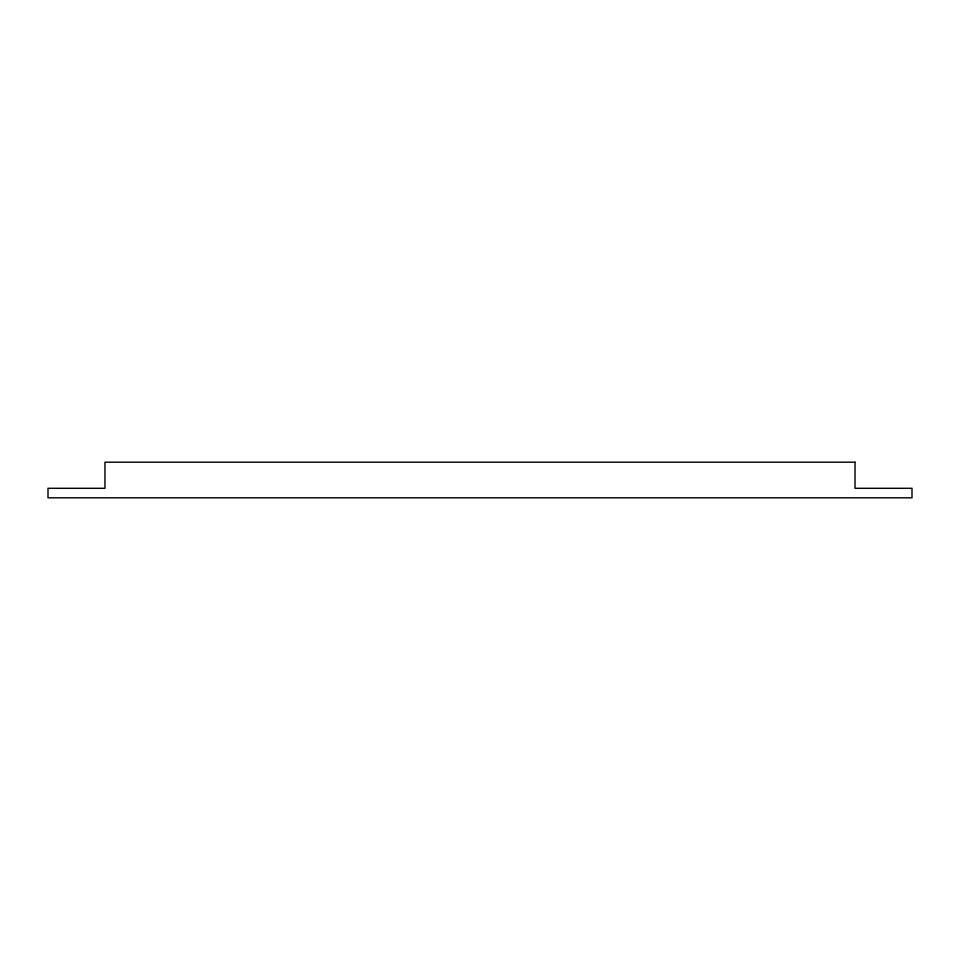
<?xml version="1.0" encoding="UTF-8"?>
<svg xmlns="http://www.w3.org/2000/svg" width="960" height="960" viewBox="0 0 960 960"><rect width="100%" height="100%" fill="white"/><g stroke="black" fill="none" stroke-linecap="round" stroke-linejoin="round"><path stroke-width="1.44" d="M855.036 462.192L104.964 462.192L104.964 488.304L48 488.304L48 497.808L912 497.808L912 488.304L855 488.304L855.036 462.192"/></g></svg>
